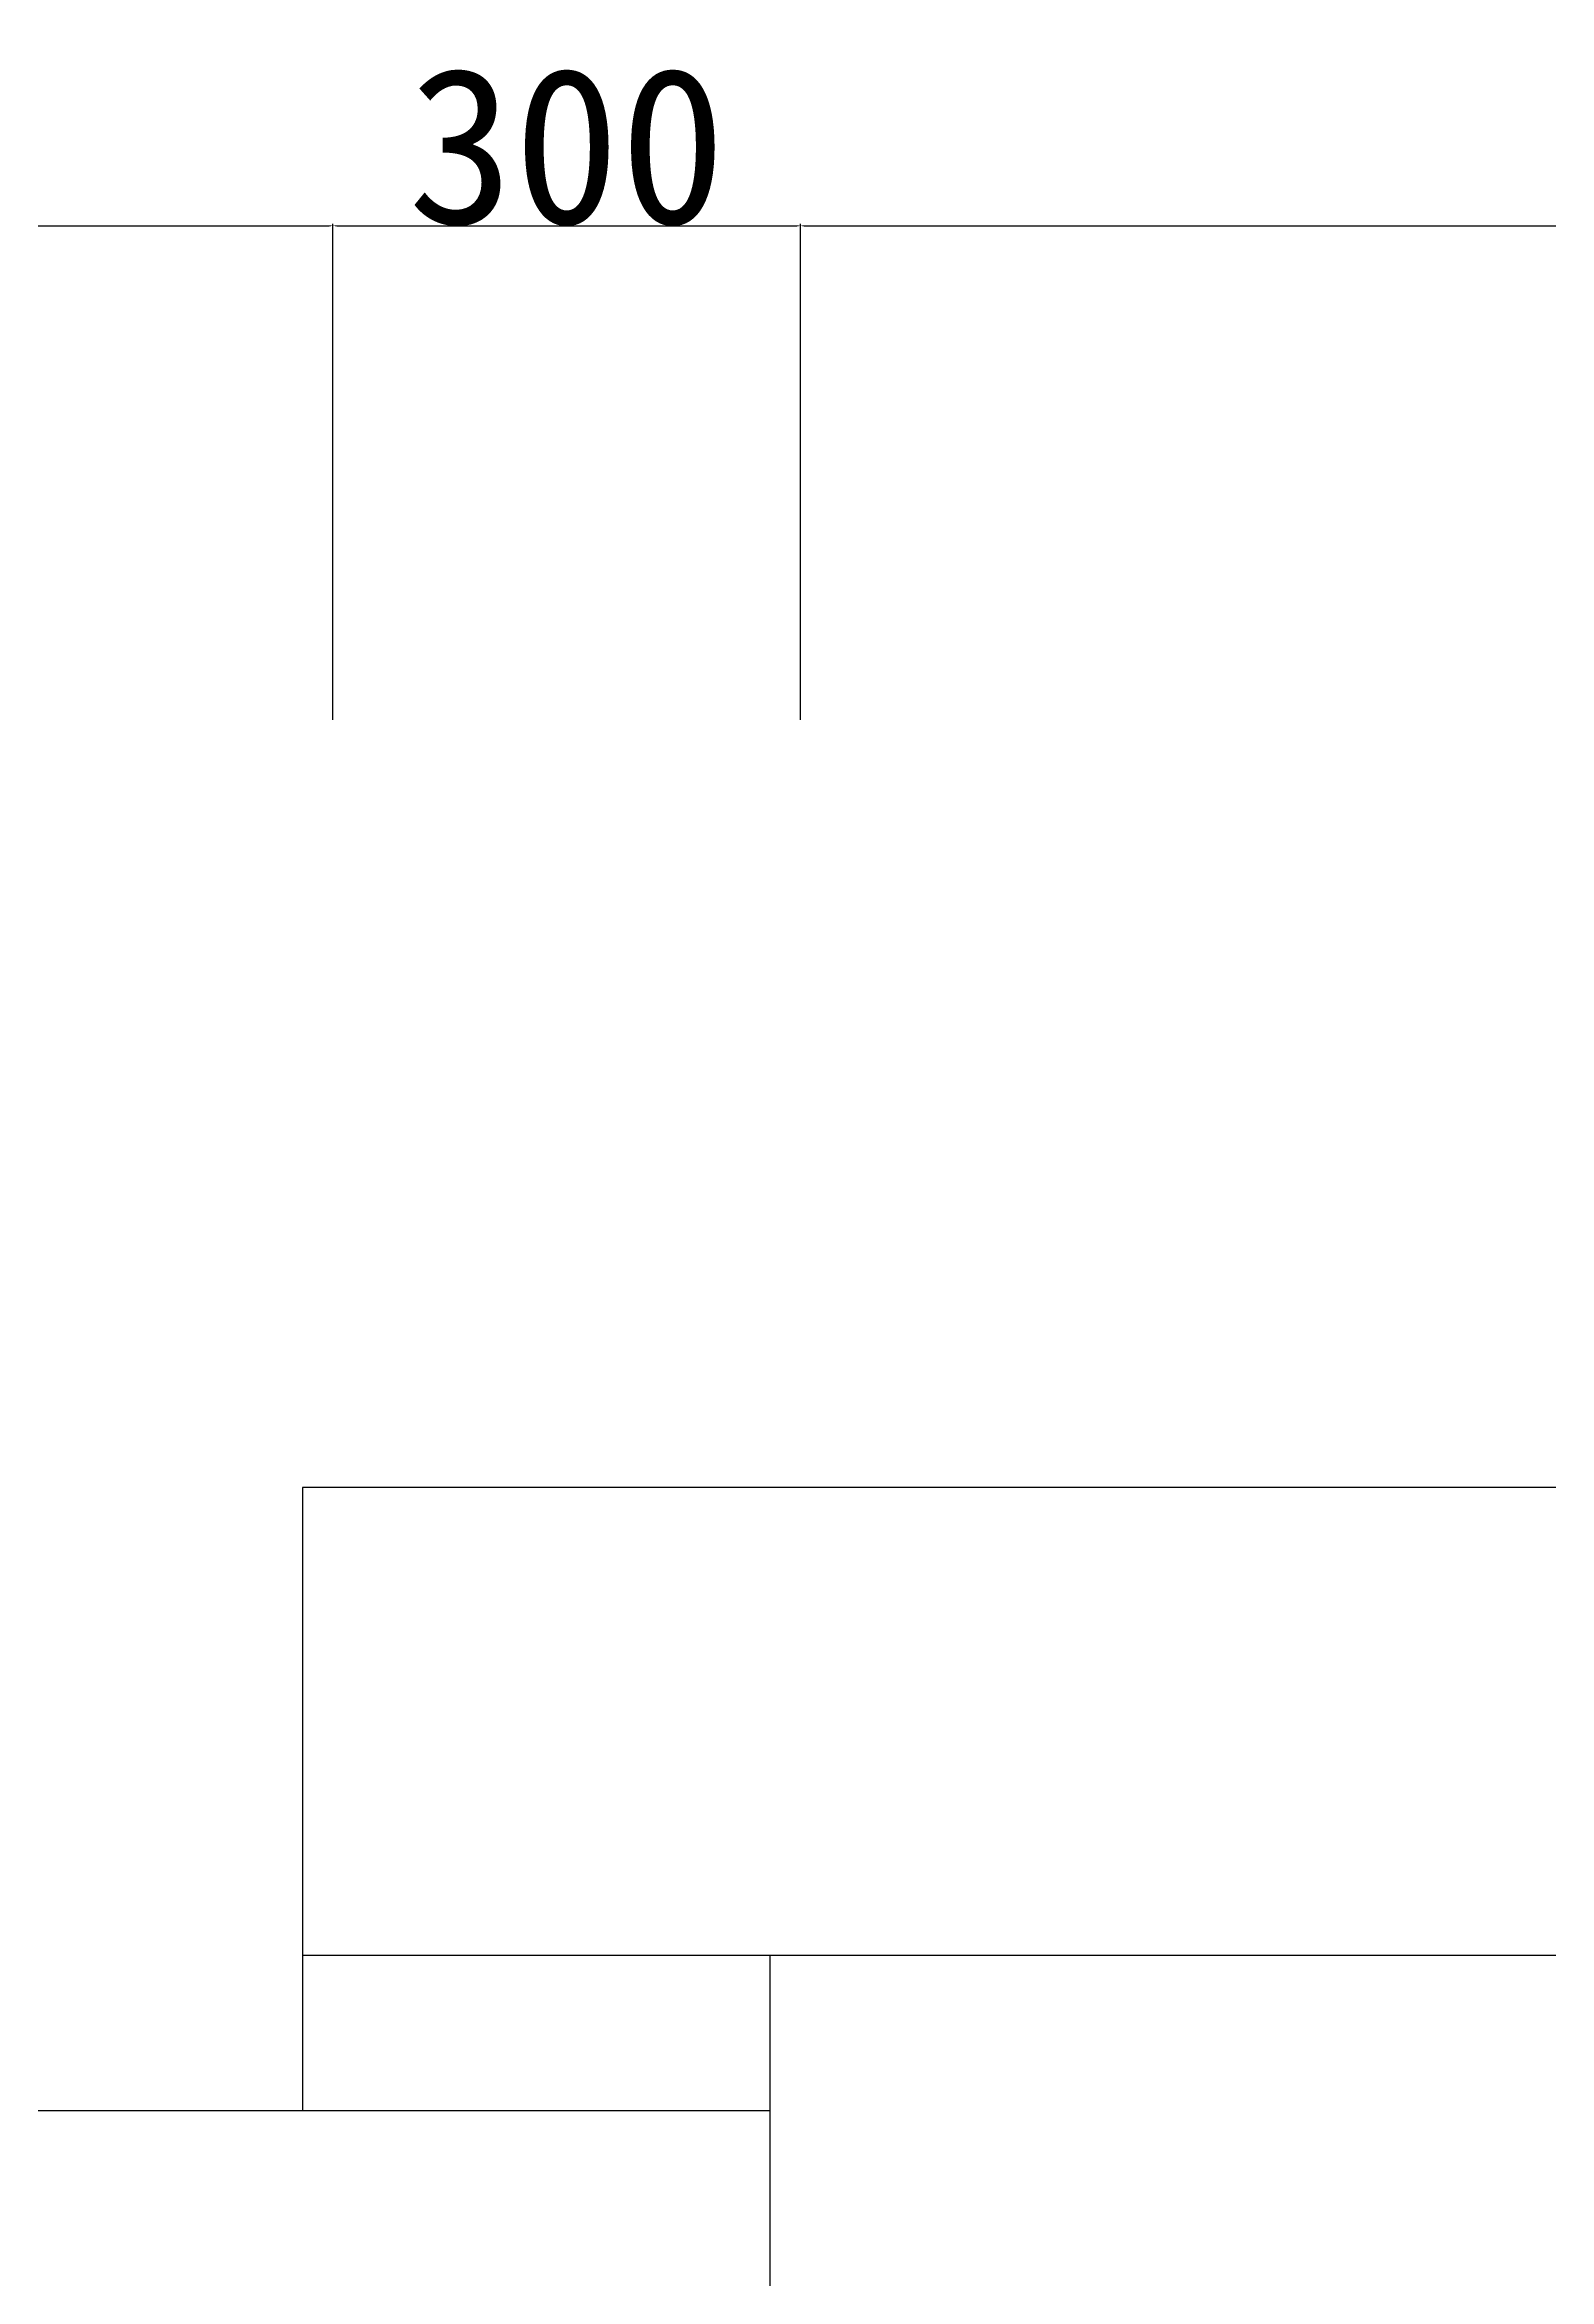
# Model space of a CAD drawing. Extents: x 537 to 24606, y 10245 to 27150.
# Drawn here: x 2815 to 3781, y 25674 to 27108 of the extents above; entities that cross this region are included whole.
import ezdxf

# ---------------------------------------------------------------- set-up
doc = ezdxf.new("R2010")
doc.units = 0
doc.layers.get('DEFPOINTS').update_dxf_attribs({"linetype": 'CONTINUOUS'})
doc.layers.add('标注', color=5, linetype='CONTINUOUS')
doc.layers.add('路', color=7, linetype='CONTINUOUS')
doc.styles.get("Standard").update_dxf_attribs({"font": '', "height": 100})
doc.styles.get('STANDARD').set_extended_font_data('KaiTi_GB2312')
doc.dimstyles.new('ISO-25', dxfattribs={"dimtxt": 2.5, "dimasz": 2.5, "dimexe": 1.25, "dimexo": 0.625, "dimtad": 1, "dimtxsty": 'STANDARD', "dimcen": 2.5, "dimazin": 3, "dimtfac": 1, "dimtmove": 0, "dimatfit": 3})

# ---------------------------------------------------------------- blocks, each defined once
blk = doc.blocks.new('*D30')
at = {"layer": 'DEFPOINTS', "color": 0}
for p in [(5200.2, 27092), (5200.2, 26991.6), (3300.2, 26674.1)]:
    blk.add_point(p, dxfattribs=at)
at = {"layer": '标注', "color": 0}
for p, q in [((5200.2, 27091.4), (5200.2, 26990.3)), ((3300.2, 26674.7), (3300.2, 26992.8)), ((3302.7, 26991.6), (5197.7, 26991.6))]:
    blk.add_line(p, q, dxfattribs=at)
for points in [[(3302.7, 26992), (3302.7, 26991.1), (3300.2, 26991.6)], [(5197.7, 26992), (5197.7, 26991.1), (5200.2, 26991.6)]]:
    blk.add_solid(points, dxfattribs=at)
at = {"layer": '标注', "color": 0, "insert": (4250.2, 27042.2), "char_height": 100, "attachment_point": 5}
blk.add_mtext('1900', dxfattribs=at)
blk = doc.blocks.new('*D37')
at = {"layer": 'DEFPOINTS', "color": 0}
for p in [(3300.2, 26991.6), (3000.2, 26802.8), (3300.2, 26674.1)]:
    blk.add_point(p, dxfattribs=at)
at = {"layer": '标注', "color": 0}
for p, q in [((3000.2, 26803.5), (3000.2, 26992.8)), ((3002.7, 26991.6), (3297.7, 26991.6)), ((3300.2, 26674.7), (3300.2, 26992.8))]:
    blk.add_line(p, q, dxfattribs=at)
for points in [[(3002.7, 26992), (3002.7, 26991.1), (3000.2, 26991.6)], [(3297.7, 26992), (3297.7, 26991.1), (3300.2, 26991.6)]]:
    blk.add_solid(points, dxfattribs=at)
at = {"layer": '标注', "color": 0, "insert": (3150.2, 27042.2), "char_height": 100, "attachment_point": 5}
blk.add_mtext('300', dxfattribs=at)
blk = doc.blocks.new('*D38')
at = {"layer": 'DEFPOINTS', "color": 0}
for p in [(3000.2, 26991.6), (1300.2, 26674.1), (3000.2, 26674.1)]:
    blk.add_point(p, dxfattribs=at)
at = {"layer": '标注', "color": 0}
for p, q in [((1300.2, 26674.7), (1300.2, 26992.8)), ((1302.7, 26991.6), (2997.7, 26991.6)), ((3000.2, 26674.7), (3000.2, 26992.8))]:
    blk.add_line(p, q, dxfattribs=at)
for points in [[(1302.7, 26992), (1302.7, 26991.1), (1300.2, 26991.6)], [(2997.7, 26992), (2997.7, 26991.1), (3000.2, 26991.6)]]:
    blk.add_solid(points, dxfattribs=at)
at = {"layer": '标注', "color": 0, "insert": (2150.2, 27042.2), "char_height": 100, "attachment_point": 5}
blk.add_mtext('1700', dxfattribs=at)

msp = doc.modelspace()

# ---------------------------------------------------------------- linework, layer by layer
at = {"layer": '路'}
for p, q in [((2980.596, 25882.06), (2980.596, 25782.06)), ((3280.596, 25782.06), (3280.596, 25882.06))]:
    msp.add_line(p, q, dxfattribs=at)
for points in [[(5480.596, 25882.06), (5480.596, 26182.06), (2980.596, 26182.06), (2980.596, 25882.06)], [(3280.596, 25482.06), (3280.596, 25782.06), (1280.596, 25782.06), (1280.596, 25482.06)]]:
    msp.add_lwpolyline(points, close=True, dxfattribs=at)

# ---------------------------------------------------------------- dimensions: what is measured, and where the dimension line sits
at = {"layer": '标注'}
for base, p1, p2, picture, middle in [((3000.236, 26991.553), (1300.236, 26674.076), (3000.236, 26674.076), '*D38', (2150.236, 27042.178)), ((3300.236, 26991.553), (3000.236, 26802.842), (3300.236, 26674.076), '*D37', (3150.236, 27042.178)), ((5200.236, 26991.553), (3300.236, 26674.076), (5200.236, 27091.992), '*D30', (4250.236, 27042.178))]:
    dim = msp.add_linear_dim(base=base, p1=p1, p2=p2, dimstyle='ISO-25', dxfattribs=at)
    dim.commit()
    dim.dimension.update_dxf_attribs({"geometry": picture, "text_midpoint": middle})

doc.saveas('drawing.dxf')
